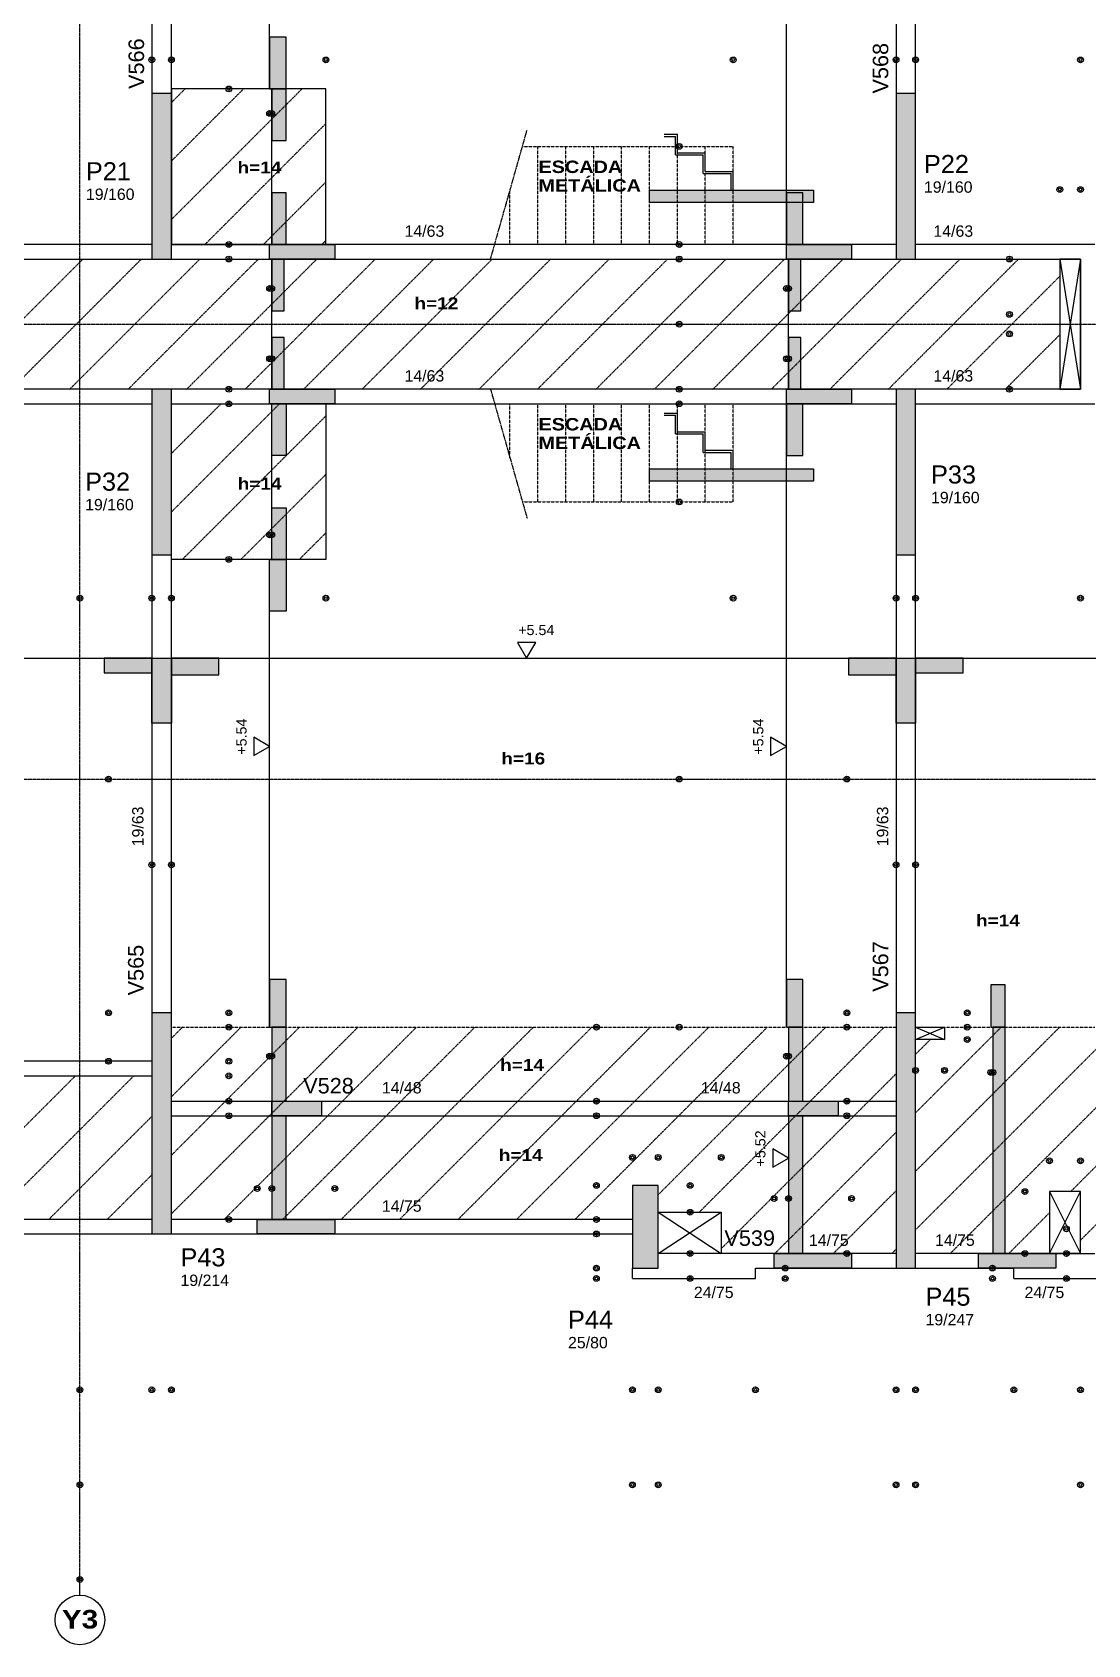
# Model space of a CAD drawing. Extents: x -15895 to 12929, y -2522 to 15173.
# Drawn here: x -11863 to -10842, y 12216 to 13776 of the extents above; entities that cross this region are included whole.
import ezdxf

# ---------------------------------------------------------------- set-up
doc = ezdxf.new("R2010")
doc.units = 0
for name, pattern in [('ESTILO_TQS_0001', [1, 0.7, -0.3]), ('ESTILO_TQS_0002', [0.4, 0.1, -0.3]), ('ESTILO_TQS_0006', [0.3, 0.2, -0.1]), ('ESTILO_TQS_0007', [2.1, 1.5, -0.2, 0.2, -0.2])]:
    doc.linetypes.add(name, pattern=pattern)
for name, color, linetype in [('MTH-224', 4, 'Continuous'), ('MTH-226', 6, 'Continuous'), ('MTH-230', 1, 'Continuous'), ('MTH-DIM-PILAR', 3, 'Continuous'), ('MTH-DIM-VIGA', 3, 'Continuous'), ('MTH-EIXO-214', 4, 'Continuous'), ('MTH-EIXO-217', 8, 'Continuous'), ('MTH-FACE-VIGA', 7, 'Continuous'), ('MTH-LINHA-SEÇÃO', 16, 'Continuous'), ('MTH-PILAR-SEGUE', 5, 'Continuous'), ('MTH-SIMB_COTA', 3, 'Continuous'), ('MTH-SOMBRA21', 150, 'Continuous'), ('MTH-SOMBRA25', 253, 'Continuous'), ('MTH-TIT1-PILAR', 5, 'Continuous'), ('MTH-TIT1-VIGA', 5, 'Continuous'), ('MTH-TRACEJADO-216', 1, 'Continuous'), ('MTH-TXT', 4, 'Continuous'), ('MTH-TXT-NEGRITO', 5, 'Continuous'), ('MTH-VIGA-INVERTIDA', 7, 'ESTILO_TQS_0002')]:
    doc.layers.add(name, color=color, linetype=linetype)
doc.styles.add('TQS_ARIAL', font='arial.ttf')
doc.styles.add('TQS_ARIAL_BLACK', font='ariblk.ttf')

msp = doc.modelspace()

# ---------------------------------------------------------------- linework, layer by layer
at = {"layer": 'MTH-224', "linetype": 'Continuous'}
for points in [[(-11393.37, 13185.87), (-11384.54, 13170.57), (-11375.71, 13185.87), (-11393.37, 13185.87)], [(-11648.43, 13076.49), (-11633.13, 13085.32), (-11648.43, 13094.15), (-11648.43, 13076.49)], [(-11148.46, 13076.49), (-11133.16, 13085.32), (-11148.46, 13094.15), (-11148.46, 13076.49)], [(-11146.46, 12678.18), (-11131.16, 12687.02), (-11146.46, 12695.85), (-11146.46, 12678.18)]]:
    msp.add_lwpolyline(points, dxfattribs=at)
at = {"layer": 'MTH-226', "linetype": 'Continuous'}
for p, q in [((-11251.49, 13677.33), (-11238.66, 13677.33)), ((-11251.49, 13675.33), (-11240.66, 13675.33)), ((-11240.66, 13657.33), (-11240.66, 13675.33)), ((-11238.66, 13659.33), (-11238.66, 13677.33)), ((-11240.66, 13657.33), (-11213.66, 13657.33)), ((-11238.66, 13659.33), (-11211.66, 13659.33)), ((-11213.66, 13639.33), (-11213.66, 13657.33)), ((-11211.66, 13641.33), (-11211.66, 13659.33)), ((-11213.66, 13639.33), (-11186.66, 13639.33)), ((-11211.66, 13641.33), (-11184.66, 13641.33)), ((-11186.66, 13623.33), (-11186.66, 13639.33)), ((-11184.66, 13623.33), (-11184.66, 13641.33)), ((-11251.49, 13407.64), (-11238.66, 13407.64)), ((-11251.49, 13405.64), (-11240.66, 13405.64)), ((-11240.66, 13387.64), (-11240.66, 13405.64)), ((-11238.66, 13389.64), (-11238.66, 13407.64)), ((-11240.66, 13387.64), (-11213.66, 13387.64)), ((-11238.66, 13389.64), (-11211.66, 13389.64)), ((-11213.66, 13369.64), (-11213.66, 13387.64)), ((-11211.66, 13371.64), (-11211.66, 13389.64)), ((-11213.66, 13369.64), (-11186.66, 13369.64)), ((-11211.66, 13371.64), (-11184.66, 13371.64)), ((-11186.66, 13353.64), (-11186.66, 13369.64)), ((-11184.66, 13353.64), (-11184.66, 13371.64))]:
    msp.add_line(p, q, dxfattribs=at)
at = {"layer": 'MTH-230', "linetype": 'Continuous'}
for p, q in [((-10848.66, 13556.66), (-10868.66, 13430.66)), ((-10868.66, 13556.66), (-10848.66, 13430.66)), ((-11008.16, 12801.66), (-10980.16, 12813.66)), ((-11008.16, 12813.66), (-10980.16, 12801.66)), ((-10878.66, 12654.66), (-10848.66, 12594.66)), ((-10878.66, 12594.66), (-10848.66, 12654.66)), ((-11257.16, 12594.66), (-11196.16, 12634.66)), ((-11257.16, 12634.66), (-11196.16, 12594.66))]:
    msp.add_line(p, q, dxfattribs=at)
msp.add_circle((-11816.66, 12240.34), 24, dxfattribs=at)
at = {"layer": 'MTH-EIXO-214', "linetype": 'ESTILO_TQS_0007'}
for p, q in [((-11816.66, 12264.34), (-11816.66, 14881.16)), ((-15560.66, 13493.66), (-9790.66, 13493.66)), ((-15560.66, 13053.66), (-9790.66, 13053.66))]:
    msp.add_line(p, q, dxfattribs=at)
at = {"layer": 'MTH-EIXO-217', "linetype": 'ESTILO_TQS_0007'}
for p, q in [((-11419.43, 13556.66), (-11383.94, 13681.88)), ((-11419.43, 13430.66), (-11383.94, 13305.44))]:
    msp.add_line(p, q, dxfattribs=at)
at = {"layer": 'MTH-FACE-VIGA', "linetype": 'Continuous'}
for p, q in [((-11747.16, 14159.66), (-11747.16, 13716.66)), ((-11728.16, 13716.66), (-11728.16, 14159.66)), ((-11027.16, 14159.66), (-11027.16, 13716.66)), ((-11008.16, 13716.66), (-11008.16, 14159.66)), ((-11747.16, 13570.66), (-12197.16, 13570.66)), ((-11027.16, 13570.66), (-11728.16, 13570.66)), ((-10848.66, 13570.66), (-11008.16, 13570.66)), ((-10834.66, 13570.66), (-10848.66, 13570.66)), ((-12197.16, 13556.66), (-11747.16, 13556.66)), ((-11728.16, 13556.66), (-11027.16, 13556.66)), ((-11008.16, 13556.66), (-10848.66, 13556.66)), ((-10848.66, 13556.66), (-10848.66, 13503.16)), ((-10848.66, 13503.16), (-10848.66, 13484.16)), ((-10848.66, 13484.16), (-10848.66, 13430.66)), ((-11747.16, 13430.66), (-12036.16, 13430.66)), ((-11027.16, 13430.66), (-11728.16, 13430.66)), ((-10848.66, 13430.66), (-11008.16, 13430.66)), ((-12036.16, 13416.66), (-11747.16, 13416.66)), ((-11728.16, 13416.66), (-11027.16, 13416.66)), ((-11008.16, 13416.66), (-10848.66, 13416.66)), ((-10848.66, 13416.66), (-10834.66, 13416.66)), ((-11747.16, 13270.66), (-11747.16, 12827.66)), ((-11728.16, 12827.66), (-11728.16, 13270.66)), ((-11027.16, 13270.66), (-11027.16, 12827.66)), ((-11008.16, 12827.66), (-11008.16, 13270.66)), ((-11747.16, 12780.66), (-12197.16, 12780.66)), ((-12197.16, 12766.66), (-11747.16, 12766.66)), ((-11728.16, 12742.06), (-11027.16, 12742.06)), ((-11728.16, 12728.06), (-11027.16, 12728.06)), ((-11747.16, 12627.66), (-12197.16, 12627.66)), ((-11282.16, 12627.66), (-11728.16, 12627.66)), ((-12197.16, 12613.66), (-11747.16, 12613.66)), ((-11728.16, 12613.66), (-11282.16, 12613.66)), ((-11027.16, 12594.66), (-11257.16, 12594.66)), ((-10848.66, 12594.66), (-11008.16, 12594.66)), ((-10848.66, 12594.66), (-10834.66, 12594.66)), ((-11282.16, 12570.66), (-11282.16, 12580.66)), ((-11163.16, 12580.66), (-11027.16, 12580.66)), ((-11163.16, 12570.66), (-11163.16, 12580.66)), ((-11008.16, 12580.66), (-10913.16, 12580.66)), ((-10913.16, 12570.66), (-10913.16, 12580.66)), ((-11282.16, 12570.66), (-11163.16, 12570.66)), ((-10913.16, 12570.66), (-10793.66, 12570.66))]:
    msp.add_line(p, q, dxfattribs=at)
for points in [[(-10848.66, 13556.66), (-10868.66, 13556.66), (-10868.66, 13430.66), (-10848.66, 13430.66), (-10848.66, 13556.66)], [(-11008.16, 12813.66), (-10980.16, 12813.66), (-10980.16, 12801.66), (-11008.16, 12801.66), (-11008.16, 12813.66)], [(-10878.66, 12594.66), (-10848.66, 12594.66), (-10848.66, 12654.66), (-10878.66, 12654.66), (-10878.66, 12594.66)], [(-11257.16, 12634.66), (-11196.16, 12634.66), (-11196.16, 12594.66), (-11257.16, 12594.66), (-11257.16, 12634.66)]]:
    msp.add_lwpolyline(points, dxfattribs=at)
at = {"layer": 'MTH-LINHA-SEÇÃO', "linetype": 'Continuous'}
for p, q in [((-11633.13, 13721.16), (-11633.13, 14173.66)), ((-11133.16, 13556.66), (-11133.16, 14173.66)), ((-11633.13, 13721.16), (-11631.13, 13721.16)), ((-11631.13, 13570.66), (-11631.13, 13721.16)), ((-11631.13, 13430.66), (-11631.13, 13556.66)), ((-11131.16, 13430.66), (-11131.16, 13556.66)), ((-11133.16, 12813.66), (-11133.16, 13430.66)), ((-11631.13, 13266.16), (-11631.13, 13416.66)), ((-11631.13, 13266.16), (-11633.13, 13266.16)), ((-11633.13, 12813.66), (-11633.13, 13266.16)), ((-12666.16, 13170.57), (-9994.16, 13170.57)), ((-11631.13, 12813.66), (-11631.13, 12627.66))]:
    msp.add_line(p, q, dxfattribs=at)
for points in [[(-11633.13, 13771.16), (-11633.13, 13721.16), (-11617.13, 13721.16), (-11617.13, 13771.16), (-11633.13, 13771.16)], [(-11631.13, 13721.16), (-11631.13, 13671.16), (-11617.13, 13671.16), (-11617.13, 13721.16), (-11631.13, 13721.16)], [(-11631.13, 13620.66), (-11631.13, 13570.66), (-11617.13, 13570.66), (-11617.13, 13620.66), (-11631.13, 13620.66)], [(-11265.66, 13623.33), (-11107.06, 13623.33), (-11107.06, 13611.33), (-11265.66, 13611.33), (-11265.66, 13623.33)], [(-11133.16, 13620.66), (-11133.16, 13570.66), (-11117.16, 13570.66), (-11117.16, 13620.66), (-11133.16, 13620.66)], [(-11570.13, 13556.66), (-11633.13, 13556.66), (-11633.13, 13570.66), (-11570.13, 13570.66), (-11570.13, 13556.66)], [(-11070.16, 13556.66), (-11133.16, 13556.66), (-11133.16, 13570.66), (-11070.16, 13570.66), (-11070.16, 13556.66)], [(-11631.13, 13556.66), (-11631.13, 13506.66), (-11619.13, 13506.66), (-11619.13, 13556.66), (-11631.13, 13556.66)], [(-11131.16, 13556.66), (-11131.16, 13506.66), (-11119.16, 13506.66), (-11119.16, 13556.66), (-11131.16, 13556.66)], [(-11631.13, 13480.66), (-11631.13, 13430.66), (-11619.13, 13430.66), (-11619.13, 13480.66), (-11631.13, 13480.66)], [(-11131.16, 13480.66), (-11131.16, 13430.66), (-11119.16, 13430.66), (-11119.16, 13480.66), (-11131.16, 13480.66)], [(-11570.13, 13416.66), (-11633.13, 13416.66), (-11633.13, 13430.66), (-11570.13, 13430.66), (-11570.13, 13416.66)], [(-11070.16, 13416.66), (-11133.16, 13416.66), (-11133.16, 13430.66), (-11070.16, 13430.66), (-11070.16, 13416.66)], [(-11631.13, 13366.66), (-11631.13, 13416.66), (-11617.13, 13416.66), (-11617.13, 13366.66), (-11631.13, 13366.66)], [(-11133.16, 13416.66), (-11133.16, 13366.66), (-11117.16, 13366.66), (-11117.16, 13416.66), (-11133.16, 13416.66)], [(-11265.66, 13353.64), (-11107.06, 13353.64), (-11107.06, 13341.64), (-11265.66, 13341.64), (-11265.66, 13353.64)], [(-11631.13, 13266.16), (-11631.13, 13316.16), (-11617.13, 13316.16), (-11617.13, 13266.16), (-11631.13, 13266.16)], [(-11633.13, 13216.16), (-11633.13, 13266.16), (-11617.13, 13266.16), (-11617.13, 13216.16), (-11633.13, 13216.16)], [(-11747.16, 13170.57), (-11793.16, 13170.57), (-11793.16, 13156.57), (-11747.16, 13156.57), (-11747.16, 13170.57)], [(-11747.16, 13107.57), (-11747.16, 13170.57), (-11728.16, 13170.57), (-11728.16, 13107.57), (-11747.16, 13107.57)], [(-11682.16, 13170.57), (-11728.16, 13170.57), (-11728.16, 13154.57), (-11682.16, 13154.57), (-11682.16, 13170.57)], [(-11027.16, 13170.57), (-11073.16, 13170.57), (-11073.16, 13154.57), (-11027.16, 13154.57), (-11027.16, 13170.57)], [(-11027.16, 13107.57), (-11027.16, 13170.57), (-11008.16, 13170.57), (-11008.16, 13107.57), (-11027.16, 13107.57)], [(-10962.16, 13170.57), (-11008.16, 13170.57), (-11008.16, 13156.57), (-10962.16, 13156.57), (-10962.16, 13170.57)], [(-11633.13, 12859.66), (-11633.13, 12813.66), (-11617.13, 12813.66), (-11617.13, 12859.66), (-11633.13, 12859.66)], [(-11133.16, 12859.66), (-11133.16, 12813.66), (-11117.16, 12813.66), (-11117.16, 12859.66), (-11133.16, 12859.66)], [(-10935.46, 12854.66), (-10935.46, 12813.66), (-10921.46, 12813.66), (-10921.46, 12854.66), (-10935.46, 12854.66)], [(-11631.13, 12813.66), (-11631.13, 12742.06), (-11617.13, 12742.06), (-11617.13, 12813.66), (-11631.13, 12813.66)], [(-11131.16, 12813.66), (-11131.16, 12742.06), (-11117.16, 12742.06), (-11117.16, 12813.66), (-11131.16, 12813.66)], [(-10933.46, 12813.66), (-10933.46, 12594.66), (-10921.46, 12594.66), (-10921.46, 12813.66), (-10933.46, 12813.66)], [(-11583.13, 12728.06), (-11631.13, 12728.06), (-11631.13, 12742.06), (-11583.13, 12742.06), (-11583.13, 12728.06)], [(-11631.13, 12728.06), (-11631.13, 12627.66), (-11617.13, 12627.66), (-11617.13, 12728.06), (-11631.13, 12728.06)], [(-11083.16, 12728.06), (-11131.16, 12728.06), (-11131.16, 12742.06), (-11083.16, 12742.06), (-11083.16, 12728.06)], [(-11131.16, 12728.06), (-11131.16, 12594.66), (-11117.16, 12594.66), (-11117.16, 12728.06), (-11131.16, 12728.06)], [(-11570.13, 12613.66), (-11645.13, 12613.66), (-11645.13, 12627.66), (-11570.13, 12627.66), (-11570.13, 12613.66)], [(-11070.16, 12580.66), (-11145.16, 12580.66), (-11145.16, 12594.66), (-11070.16, 12594.66), (-11070.16, 12580.66)], [(-10872.46, 12580.66), (-10947.46, 12580.66), (-10947.46, 12594.66), (-10872.46, 12594.66), (-10872.46, 12580.66)]]:
    msp.add_lwpolyline(points, dxfattribs=at)
at = {"layer": 'MTH-PILAR-SEGUE', "linetype": 'Continuous'}
for points in [[(-11747.16, 13556.66), (-11728.16, 13556.66), (-11728.16, 13716.66), (-11747.16, 13716.66), (-11747.16, 13556.66)], [(-11027.16, 13556.66), (-11008.16, 13556.66), (-11008.16, 13716.66), (-11027.16, 13716.66), (-11027.16, 13556.66)], [(-11747.16, 13270.66), (-11728.16, 13270.66), (-11728.16, 13430.66), (-11747.16, 13430.66), (-11747.16, 13270.66)], [(-11027.16, 13270.66), (-11008.16, 13270.66), (-11008.16, 13430.66), (-11027.16, 13430.66), (-11027.16, 13270.66)], [(-11747.16, 12613.66), (-11728.16, 12613.66), (-11728.16, 12827.66), (-11747.16, 12827.66), (-11747.16, 12613.66)], [(-11027.16, 12580.66), (-11008.16, 12580.66), (-11008.16, 12827.66), (-11027.16, 12827.66), (-11027.16, 12580.66)], [(-11282.16, 12580.66), (-11257.16, 12580.66), (-11257.16, 12660.66), (-11282.16, 12660.66), (-11282.16, 12580.66)]]:
    msp.add_lwpolyline(points, dxfattribs=at)
at = {"layer": 'MTH-SIMB_COTA', "linetype": 'Continuous'}
for centre, radius in [((-11747.16, 13749.26), 2.8), ((-11747.16, 13749.26), 1.4), ((-11728.16, 13749.26), 2.8), ((-11728.16, 13749.26), 1.4), ((-11578.66, 13749.26), 2.8), ((-11578.66, 13749.26), 2.8), ((-11578.66, 13749.26), 1.4), ((-11578.66, 13749.26), 1.4), ((-11184.66, 13749.26), 2.8), ((-11184.66, 13749.26), 2.8), ((-11184.66, 13749.26), 1.4), ((-11184.66, 13749.26), 1.4), ((-11027.16, 13749.26), 2.8), ((-11027.16, 13749.26), 1.4), ((-11008.16, 13749.26), 2.8), ((-11008.16, 13749.26), 1.4), ((-10848.66, 13749.26), 2.8), ((-10848.66, 13749.26), 2.8), ((-10848.66, 13749.26), 1.4), ((-10848.66, 13749.26), 1.4), ((-11672.66, 13721.16), 2.8), ((-11672.66, 13721.16), 2.8), ((-11672.66, 13721.16), 1.4), ((-11672.66, 13721.16), 1.4), ((-11633.13, 13697.5), 2.8), ((-11633.13, 13697.5), 2.8), ((-11633.13, 13697.5), 2.8), ((-11633.13, 13697.5), 1.4), ((-11633.13, 13697.5), 1.4), ((-11633.13, 13697.5), 1.4), ((-11631.13, 13697.5), 2.8), ((-11631.13, 13697.5), 2.8), ((-11631.13, 13697.5), 2.8), ((-11631.13, 13697.5), 1.4), ((-11631.13, 13697.5), 1.4), ((-11631.13, 13697.5), 1.4), ((-11236.8, 13665.66), 2.8), ((-11236.8, 13665.66), 2.8), ((-11236.8, 13665.66), 1.4), ((-11236.8, 13665.66), 1.4), ((-10868.66, 13623.81), 2.8), ((-10868.66, 13623.81), 1.4), ((-10848.66, 13623.81), 2.8), ((-10848.66, 13623.81), 1.4), ((-11672.66, 13570.66), 2.8), ((-11672.66, 13570.66), 1.4), ((-11236.8, 13570.66), 2.8), ((-11236.8, 13570.66), 1.4), ((-11672.66, 13556.66), 2.8), ((-11672.66, 13556.66), 1.4), ((-11236.8, 13556.66), 2.8), ((-11236.8, 13556.66), 1.4), ((-10917.42, 13556.66), 2.8), ((-10917.42, 13556.66), 1.4), ((-11633.13, 13528.23), 2.8), ((-11633.13, 13528.23), 2.8), ((-11633.13, 13528.23), 2.8), ((-11633.13, 13528.23), 1.4), ((-11633.13, 13528.23), 1.4), ((-11633.13, 13528.23), 1.4), ((-11631.13, 13528.23), 2.8), ((-11631.13, 13528.23), 2.8), ((-11631.13, 13528.23), 2.8), ((-11631.13, 13528.23), 1.4), ((-11631.13, 13528.23), 1.4), ((-11631.13, 13528.23), 1.4), ((-11133.16, 13528.23), 2.8), ((-11133.16, 13528.23), 2.8), ((-11133.16, 13528.23), 2.8), ((-11133.16, 13528.23), 1.4), ((-11133.16, 13528.23), 1.4), ((-11133.16, 13528.23), 1.4), ((-11131.16, 13528.23), 2.8), ((-11131.16, 13528.23), 2.8), ((-11131.16, 13528.23), 2.8), ((-11131.16, 13528.23), 1.4), ((-11131.16, 13528.23), 1.4), ((-11131.16, 13528.23), 1.4), ((-11236.8, 13493.66), 2.8), ((-11236.8, 13493.66), 2.8), ((-11236.8, 13493.66), 1.4), ((-11236.8, 13493.66), 1.4), ((-10917.42, 13503.16), 2.8), ((-10917.42, 13503.16), 2.8), ((-10917.42, 13503.16), 1.4), ((-10917.42, 13503.16), 1.4), ((-10917.42, 13484.16), 2.8), ((-10917.42, 13484.16), 2.8), ((-10917.42, 13484.16), 1.4), ((-10917.42, 13484.16), 1.4), ((-11633.13, 13460.28), 2.8), ((-11633.13, 13460.28), 2.8), ((-11633.13, 13460.28), 2.8), ((-11633.13, 13460.28), 1.4), ((-11633.13, 13460.28), 1.4), ((-11633.13, 13460.28), 1.4), ((-11631.13, 13460.28), 2.8), ((-11631.13, 13460.28), 2.8), ((-11631.13, 13460.28), 2.8), ((-11631.13, 13460.28), 1.4), ((-11631.13, 13460.28), 1.4), ((-11631.13, 13460.28), 1.4), ((-11133.16, 13460.28), 2.8), ((-11133.16, 13460.28), 2.8), ((-11133.16, 13460.28), 2.8), ((-11133.16, 13460.28), 1.4), ((-11133.16, 13460.28), 1.4), ((-11133.16, 13460.28), 1.4), ((-11131.16, 13460.28), 2.8), ((-11131.16, 13460.28), 2.8), ((-11131.16, 13460.28), 2.8), ((-11131.16, 13460.28), 1.4), ((-11131.16, 13460.28), 1.4), ((-11131.16, 13460.28), 1.4), ((-11672.66, 13430.66), 2.8), ((-11672.66, 13430.66), 1.4), ((-11236.8, 13430.66), 2.8), ((-11236.8, 13430.66), 1.4), ((-10917.42, 13430.66), 2.8), ((-10917.42, 13430.66), 1.4), ((-11672.66, 13416.66), 2.8), ((-11672.66, 13416.66), 1.4), ((-11236.8, 13416.66), 2.8), ((-11236.8, 13416.66), 1.4), ((-11236.8, 13321.66), 2.8), ((-11236.8, 13321.66), 2.8), ((-11236.8, 13321.66), 1.4), ((-11236.8, 13321.66), 1.4), ((-11633.13, 13289.82), 2.8), ((-11633.13, 13289.82), 2.8), ((-11633.13, 13289.82), 2.8), ((-11633.13, 13289.82), 1.4), ((-11633.13, 13289.82), 1.4), ((-11633.13, 13289.82), 1.4), ((-11631.13, 13289.82), 2.8), ((-11631.13, 13289.82), 2.8), ((-11631.13, 13289.82), 2.8), ((-11631.13, 13289.82), 1.4), ((-11631.13, 13289.82), 1.4), ((-11631.13, 13289.82), 1.4), ((-11672.66, 13266.16), 2.8), ((-11672.66, 13266.16), 2.8), ((-11672.66, 13266.16), 1.4), ((-11672.66, 13266.16), 1.4), ((-11816.66, 13228.64), 2.8), ((-11816.66, 13228.64), 2.8), ((-11816.66, 13228.64), 1.4), ((-11816.66, 13228.64), 1.4), ((-11747.16, 13228.64), 2.8), ((-11747.16, 13228.64), 1.4), ((-11728.16, 13228.64), 2.8), ((-11728.16, 13228.64), 1.4), ((-11578.66, 13228.64), 2.8), ((-11578.66, 13228.64), 2.8), ((-11578.66, 13228.64), 1.4), ((-11578.66, 13228.64), 1.4), ((-11184.66, 13228.64), 2.8), ((-11184.66, 13228.64), 2.8), ((-11184.66, 13228.64), 1.4), ((-11184.66, 13228.64), 1.4), ((-11027.16, 13228.64), 2.8), ((-11027.16, 13228.64), 1.4), ((-11008.16, 13228.64), 2.8), ((-11008.16, 13228.64), 1.4), ((-10848.66, 13228.64), 2.8), ((-10848.66, 13228.64), 2.8), ((-10848.66, 13228.64), 1.4), ((-10848.66, 13228.64), 1.4), ((-11788.97, 13053.66), 2.8), ((-11788.97, 13053.66), 1.4), ((-11236.8, 13053.66), 2.8), ((-11236.8, 13053.66), 2.8), ((-11236.8, 13053.66), 1.4), ((-11236.8, 13053.66), 1.4), ((-11074.62, 13053.66), 2.8), ((-11074.62, 13053.66), 1.4), ((-11747.16, 12970.66), 2.8), ((-11747.16, 12970.66), 1.4), ((-11728.16, 12970.66), 2.8), ((-11728.16, 12970.66), 1.4), ((-11027.16, 12970.66), 2.8), ((-11027.16, 12970.66), 1.4), ((-11008.16, 12970.66), 2.8), ((-11008.16, 12970.66), 1.4), ((-11788.97, 12827.66), 2.8), ((-11788.97, 12827.66), 2.8), ((-11788.97, 12827.66), 1.4), ((-11788.97, 12827.66), 1.4), ((-11672.66, 12827.66), 2.8), ((-11672.66, 12827.66), 2.8), ((-11672.66, 12827.66), 1.4), ((-11672.66, 12827.66), 1.4), ((-11074.62, 12827.66), 2.8), ((-11074.62, 12827.66), 2.8), ((-11074.62, 12827.66), 1.4), ((-11074.62, 12827.66), 1.4), ((-10958.19, 12827.66), 2.8), ((-10958.19, 12827.66), 1.4), ((-11672.66, 12813.66), 2.8), ((-11672.66, 12813.66), 2.8), ((-11672.66, 12813.66), 1.4), ((-11672.66, 12813.66), 1.4), ((-11317.06, 12813.66), 2.8), ((-11317.06, 12813.66), 1.4), ((-11236.8, 12813.66), 2.8), ((-11236.8, 12813.66), 1.4), ((-11074.62, 12813.66), 2.8), ((-11074.62, 12813.66), 2.8), ((-11074.62, 12813.66), 1.4), ((-11074.62, 12813.66), 1.4), ((-10958.19, 12813.66), 2.8), ((-10958.19, 12813.66), 2.8), ((-10958.19, 12813.66), 1.4), ((-10958.19, 12813.66), 1.4), ((-10958.19, 12801.66), 2.8), ((-10958.19, 12801.66), 1.4), ((-11788.97, 12780.66), 2.8), ((-11788.97, 12780.66), 1.4), ((-11672.66, 12780.66), 2.8), ((-11672.66, 12780.66), 2.8), ((-11672.66, 12780.66), 1.4), ((-11672.66, 12780.66), 1.4), ((-11633.13, 12785.56), 2.8), ((-11633.13, 12785.56), 2.8), ((-11633.13, 12785.56), 2.8), ((-11633.13, 12785.56), 1.4), ((-11633.13, 12785.56), 1.4), ((-11633.13, 12785.56), 1.4), ((-11631.13, 12785.56), 2.8), ((-11631.13, 12785.56), 2.8), ((-11631.13, 12785.56), 2.8), ((-11631.13, 12785.56), 1.4), ((-11631.13, 12785.56), 1.4), ((-11631.13, 12785.56), 1.4), ((-11133.16, 12785.56), 2.8), ((-11133.16, 12785.56), 2.8), ((-11133.16, 12785.56), 2.8), ((-11133.16, 12785.56), 1.4), ((-11133.16, 12785.56), 1.4), ((-11133.16, 12785.56), 1.4), ((-11131.16, 12785.56), 2.8), ((-11131.16, 12785.56), 2.8), ((-11131.16, 12785.56), 2.8), ((-11131.16, 12785.56), 1.4), ((-11131.16, 12785.56), 1.4), ((-11131.16, 12785.56), 1.4), ((-11008.16, 12771.92), 2.8), ((-10980.16, 12771.92), 2.8), ((-11672.66, 12766.66), 2.8), ((-11672.66, 12766.66), 2.8), ((-11672.66, 12766.66), 1.4), ((-11672.66, 12766.66), 1.4), ((-11008.16, 12771.92), 1.4), ((-10980.16, 12771.92), 1.4), ((-10935.46, 12769.96), 2.8), ((-10935.46, 12769.96), 1.4), ((-10933.46, 12769.96), 2.8), ((-10933.46, 12769.96), 1.4), ((-11672.66, 12742.06), 2.8), ((-11672.66, 12742.06), 1.4), ((-11317.06, 12742.06), 2.8), ((-11317.06, 12742.06), 1.4), ((-11074.62, 12742.06), 2.8), ((-11074.62, 12742.06), 1.4), ((-11672.66, 12728.06), 2.8), ((-11672.66, 12728.06), 1.4), ((-11317.06, 12728.06), 2.8), ((-11317.06, 12728.06), 1.4), ((-11074.62, 12728.06), 2.8), ((-11074.62, 12728.06), 1.4), ((-11282.16, 12687.75), 2.8), ((-11282.16, 12687.75), 1.4), ((-11257.16, 12687.75), 2.8), ((-11257.16, 12687.75), 2.8), ((-11257.16, 12687.75), 1.4), ((-11257.16, 12687.75), 1.4), ((-11196.16, 12687.75), 2.8), ((-11196.16, 12687.75), 1.4), ((-10878.66, 12684.35), 2.8), ((-10878.66, 12684.35), 1.4), ((-10848.66, 12684.35), 2.8), ((-10848.66, 12684.35), 1.4), ((-11645.13, 12657.61), 2.8), ((-11645.13, 12657.61), 1.4), ((-11631.13, 12657.61), 2.8), ((-11631.13, 12657.61), 2.8), ((-11631.13, 12657.61), 1.4), ((-11631.13, 12657.61), 1.4), ((-11570.13, 12657.61), 2.8), ((-11570.13, 12657.61), 1.4), ((-11317.06, 12660.66), 2.8), ((-11317.06, 12660.66), 2.8), ((-11317.06, 12660.66), 1.4), ((-11317.06, 12660.66), 1.4), ((-11226.29, 12660.66), 2.8), ((-11226.29, 12660.66), 1.4), ((-11145.16, 12647.95), 2.8), ((-11145.16, 12647.95), 1.4), ((-11131.16, 12647.95), 2.8), ((-11131.16, 12647.95), 2.8), ((-11131.16, 12647.95), 1.4), ((-11131.16, 12647.95), 1.4), ((-11070.16, 12647.95), 2.8), ((-11070.16, 12647.95), 1.4), ((-10902.44, 12654.66), 2.8), ((-10902.44, 12654.66), 1.4), ((-11226.29, 12634.66), 2.8), ((-11226.29, 12634.66), 2.8), ((-11226.29, 12634.66), 1.4), ((-11226.29, 12634.66), 1.4), ((-11672.66, 12627.66), 2.8), ((-11672.66, 12627.66), 1.4), ((-11317.06, 12627.66), 2.8), ((-11317.06, 12627.66), 1.4), ((-10862.34, 12618.66), 2.8), ((-10862.34, 12618.66), 1.4), ((-11317.06, 12613.66), 2.8), ((-11317.06, 12613.66), 1.4), ((-11226.29, 12594.66), 2.8), ((-11226.29, 12594.66), 2.8), ((-11226.29, 12594.66), 1.4), ((-11226.29, 12594.66), 1.4), ((-11074.62, 12594.66), 2.8), ((-11074.62, 12594.66), 1.4), ((-10902.44, 12594.66), 2.8), ((-10902.44, 12594.66), 1.4), ((-10862.34, 12594.66), 2.8), ((-10862.34, 12594.66), 2.8), ((-10862.34, 12594.66), 1.4), ((-10862.34, 12594.66), 1.4), ((-11317.06, 12580.66), 2.8), ((-11317.06, 12580.66), 2.8), ((-11317.06, 12570.66), 2.8), ((-11317.06, 12580.66), 1.4), ((-11317.06, 12580.66), 1.4), ((-11317.06, 12570.66), 1.4), ((-11226.29, 12570.66), 2.8), ((-11226.29, 12570.66), 1.4), ((-11134.33, 12580.66), 2.8), ((-11134.33, 12570.66), 2.8), ((-11134.33, 12580.66), 1.4), ((-11134.33, 12570.66), 1.4), ((-10933.86, 12580.66), 2.8), ((-10933.86, 12570.66), 2.8), ((-10933.86, 12580.66), 1.4), ((-10933.86, 12570.66), 1.4), ((-10862.34, 12570.66), 2.8), ((-10862.34, 12570.66), 1.4), ((-11816.66, 12462.97), 2.8), ((-11816.66, 12462.97), 2.8), ((-11816.66, 12462.97), 1.4), ((-11816.66, 12462.97), 1.4), ((-11747.16, 12462.97), 2.8), ((-11747.16, 12462.97), 2.8), ((-11747.16, 12462.97), 1.4), ((-11747.16, 12462.97), 1.4), ((-11728.16, 12462.97), 2.8), ((-11728.16, 12462.97), 2.8), ((-11728.16, 12462.97), 1.4), ((-11728.16, 12462.97), 1.4), ((-11282.16, 12462.97), 2.8), ((-11282.16, 12462.97), 1.4), ((-11257.16, 12462.97), 2.8), ((-11257.16, 12462.97), 1.4), ((-11163.16, 12462.97), 2.8), ((-11163.16, 12462.97), 2.8), ((-11163.16, 12462.97), 1.4), ((-11163.16, 12462.97), 1.4), ((-11027.16, 12462.97), 2.8), ((-11027.16, 12462.97), 1.4), ((-11008.16, 12462.97), 2.8), ((-11008.16, 12462.97), 1.4), ((-10913.16, 12462.97), 2.8), ((-10913.16, 12462.97), 2.8), ((-10913.16, 12462.97), 1.4), ((-10913.16, 12462.97), 1.4), ((-10848.66, 12462.97), 2.8), ((-10848.66, 12462.97), 1.4), ((-11816.66, 12370.91), 2.8), ((-11816.66, 12370.91), 1.4), ((-11282.16, 12370.91), 2.8), ((-11282.16, 12370.91), 2.8), ((-11282.16, 12370.91), 1.4), ((-11282.16, 12370.91), 1.4), ((-11257.16, 12370.91), 2.8), ((-11257.16, 12370.91), 2.8), ((-11257.16, 12370.91), 1.4), ((-11257.16, 12370.91), 1.4), ((-11027.16, 12370.91), 2.8), ((-11027.16, 12370.91), 2.8), ((-11027.16, 12370.91), 1.4), ((-11027.16, 12370.91), 1.4), ((-11008.16, 12370.91), 2.8), ((-11008.16, 12370.91), 2.8), ((-11008.16, 12370.91), 1.4), ((-11008.16, 12370.91), 1.4), ((-10848.66, 12370.91), 2.8), ((-10848.66, 12370.91), 2.8), ((-10848.66, 12370.91), 1.4), ((-10848.66, 12370.91), 1.4), ((-11816.66, 12279.34), 2.8), ((-11816.66, 12279.34), 2.8), ((-11816.66, 12279.34), 1.4), ((-11816.66, 12279.34), 1.4)]:
    msp.add_circle(centre, radius, dxfattribs=at)
at = {"layer": 'MTH-SOMBRA21', "linetype": 'Continuous'}
for points in [[(-11633.13, 13771.16), (-11633.13, 13721.16), (-11617.13, 13721.16)], [(-11633.13, 13771.16), (-11617.13, 13721.16), (-11617.13, 13771.16)], [(-11633.13, 13771.16), (-11617.13, 13771.16), (-11633.13, 13771.16)], [(-11631.13, 13721.16), (-11631.13, 13671.16), (-11617.13, 13671.16)], [(-11631.13, 13721.16), (-11617.13, 13671.16), (-11617.13, 13721.16)], [(-11631.13, 13721.16), (-11617.13, 13721.16), (-11631.13, 13721.16)], [(-11631.13, 13620.66), (-11631.13, 13570.66), (-11617.13, 13570.66)], [(-11631.13, 13620.66), (-11617.13, 13570.66), (-11617.13, 13620.66)], [(-11631.13, 13620.66), (-11617.13, 13620.66), (-11631.13, 13620.66)], [(-11265.66, 13623.33), (-11107.06, 13623.33), (-11107.06, 13611.33)], [(-11265.66, 13623.33), (-11107.06, 13611.33), (-11265.66, 13611.33)], [(-11265.66, 13623.33), (-11265.66, 13611.33), (-11265.66, 13623.33)], [(-11133.16, 13620.66), (-11133.16, 13570.66), (-11117.16, 13570.66)], [(-11133.16, 13620.66), (-11117.16, 13570.66), (-11117.16, 13620.66)], [(-11133.16, 13620.66), (-11117.16, 13620.66), (-11133.16, 13620.66)], [(-11570.13, 13556.66), (-11633.13, 13556.66), (-11633.13, 13570.66)], [(-11570.13, 13556.66), (-11633.13, 13570.66), (-11570.13, 13570.66)], [(-11570.13, 13556.66), (-11570.13, 13570.66), (-11570.13, 13556.66)], [(-11070.16, 13556.66), (-11133.16, 13556.66), (-11133.16, 13570.66)], [(-11070.16, 13556.66), (-11133.16, 13570.66), (-11070.16, 13570.66)], [(-11070.16, 13556.66), (-11070.16, 13570.66), (-11070.16, 13556.66)], [(-11631.13, 13556.66), (-11631.13, 13506.66), (-11619.13, 13506.66)], [(-11631.13, 13556.66), (-11619.13, 13506.66), (-11619.13, 13556.66)], [(-11631.13, 13556.66), (-11619.13, 13556.66), (-11631.13, 13556.66)], [(-11131.16, 13556.66), (-11131.16, 13506.66), (-11119.16, 13506.66)], [(-11131.16, 13556.66), (-11119.16, 13506.66), (-11119.16, 13556.66)], [(-11131.16, 13556.66), (-11119.16, 13556.66), (-11131.16, 13556.66)], [(-11631.13, 13480.66), (-11631.13, 13430.66), (-11619.13, 13430.66)], [(-11631.13, 13480.66), (-11619.13, 13430.66), (-11619.13, 13480.66)], [(-11631.13, 13480.66), (-11619.13, 13480.66), (-11631.13, 13480.66)], [(-11131.16, 13480.66), (-11131.16, 13430.66), (-11119.16, 13430.66)], [(-11131.16, 13480.66), (-11119.16, 13430.66), (-11119.16, 13480.66)], [(-11131.16, 13480.66), (-11119.16, 13480.66), (-11131.16, 13480.66)], [(-11570.13, 13416.66), (-11633.13, 13416.66), (-11633.13, 13430.66)], [(-11570.13, 13416.66), (-11633.13, 13430.66), (-11570.13, 13430.66)], [(-11570.13, 13416.66), (-11570.13, 13430.66), (-11570.13, 13416.66)], [(-11070.16, 13416.66), (-11133.16, 13416.66), (-11133.16, 13430.66)], [(-11070.16, 13416.66), (-11133.16, 13430.66), (-11070.16, 13430.66)], [(-11070.16, 13416.66), (-11070.16, 13430.66), (-11070.16, 13416.66)], [(-11631.13, 13366.66), (-11631.13, 13416.66), (-11617.13, 13416.66)], [(-11631.13, 13366.66), (-11617.13, 13416.66), (-11617.13, 13366.66)], [(-11133.16, 13416.66), (-11133.16, 13366.66), (-11117.16, 13366.66)], [(-11133.16, 13416.66), (-11117.16, 13366.66), (-11117.16, 13416.66)], [(-11133.16, 13416.66), (-11117.16, 13416.66), (-11133.16, 13416.66)], [(-11631.13, 13366.66), (-11617.13, 13366.66), (-11631.13, 13366.66)], [(-11265.66, 13353.64), (-11107.06, 13353.64), (-11107.06, 13341.64)], [(-11265.66, 13353.64), (-11107.06, 13341.64), (-11265.66, 13341.64)], [(-11265.66, 13353.64), (-11265.66, 13341.64), (-11265.66, 13353.64)], [(-11631.13, 13266.16), (-11631.13, 13316.16), (-11617.13, 13316.16)], [(-11631.13, 13266.16), (-11617.13, 13316.16), (-11617.13, 13266.16)], [(-11633.13, 13216.16), (-11633.13, 13266.16), (-11617.13, 13266.16)], [(-11633.13, 13216.16), (-11617.13, 13266.16), (-11617.13, 13216.16)], [(-11631.13, 13266.16), (-11617.13, 13266.16), (-11631.13, 13266.16)], [(-11633.13, 13216.16), (-11617.13, 13216.16), (-11633.13, 13216.16)], [(-11747.16, 13170.57), (-11793.16, 13170.57), (-11793.16, 13156.57)], [(-11747.16, 13170.57), (-11793.16, 13156.57), (-11747.16, 13156.57)], [(-11747.16, 13170.57), (-11747.16, 13156.57), (-11747.16, 13170.57)], [(-11747.16, 13107.57), (-11747.16, 13170.57), (-11728.16, 13170.57)], [(-11747.16, 13107.57), (-11728.16, 13170.57), (-11728.16, 13107.57)], [(-11682.16, 13170.57), (-11728.16, 13170.57), (-11728.16, 13154.57)], [(-11682.16, 13170.57), (-11728.16, 13154.57), (-11682.16, 13154.57)], [(-11682.16, 13170.57), (-11682.16, 13154.57), (-11682.16, 13170.57)], [(-11027.16, 13170.57), (-11073.16, 13170.57), (-11073.16, 13154.57)], [(-11027.16, 13170.57), (-11073.16, 13154.57), (-11027.16, 13154.57)], [(-11027.16, 13170.57), (-11027.16, 13154.57), (-11027.16, 13170.57)], [(-11027.16, 13107.57), (-11027.16, 13170.57), (-11008.16, 13170.57)], [(-11027.16, 13107.57), (-11008.16, 13170.57), (-11008.16, 13107.57)], [(-10962.16, 13170.57), (-11008.16, 13170.57), (-11008.16, 13156.57)], [(-10962.16, 13170.57), (-11008.16, 13156.57), (-10962.16, 13156.57)], [(-10962.16, 13170.57), (-10962.16, 13156.57), (-10962.16, 13170.57)], [(-11747.16, 13107.57), (-11728.16, 13107.57), (-11747.16, 13107.57)], [(-11027.16, 13107.57), (-11008.16, 13107.57), (-11027.16, 13107.57)], [(-11633.13, 12859.66), (-11633.13, 12813.66), (-11617.13, 12813.66)], [(-11633.13, 12859.66), (-11617.13, 12813.66), (-11617.13, 12859.66)], [(-11633.13, 12859.66), (-11617.13, 12859.66), (-11633.13, 12859.66)], [(-11133.16, 12859.66), (-11133.16, 12813.66), (-11117.16, 12813.66)], [(-11133.16, 12859.66), (-11117.16, 12813.66), (-11117.16, 12859.66)], [(-11133.16, 12859.66), (-11117.16, 12859.66), (-11133.16, 12859.66)], [(-10935.46, 12854.66), (-10935.46, 12813.66), (-10921.46, 12813.66)], [(-10935.46, 12854.66), (-10921.46, 12813.66), (-10921.46, 12854.66)], [(-10935.46, 12854.66), (-10921.46, 12854.66), (-10935.46, 12854.66)], [(-11631.13, 12813.66), (-11631.13, 12742.06), (-11617.13, 12742.06)], [(-11631.13, 12813.66), (-11617.13, 12742.06), (-11617.13, 12813.66)], [(-11631.13, 12813.66), (-11617.13, 12813.66), (-11631.13, 12813.66)], [(-11131.16, 12813.66), (-11131.16, 12742.06), (-11117.16, 12742.06)], [(-11131.16, 12813.66), (-11117.16, 12742.06), (-11117.16, 12813.66)], [(-11131.16, 12813.66), (-11117.16, 12813.66), (-11131.16, 12813.66)], [(-10933.46, 12813.66), (-10933.46, 12594.66), (-10921.46, 12594.66)], [(-10933.46, 12813.66), (-10921.46, 12594.66), (-10921.46, 12813.66)], [(-10933.46, 12813.66), (-10921.46, 12813.66), (-10933.46, 12813.66)], [(-11583.13, 12728.06), (-11631.13, 12728.06), (-11631.13, 12742.06)], [(-11583.13, 12728.06), (-11631.13, 12742.06), (-11583.13, 12742.06)], [(-11631.13, 12728.06), (-11631.13, 12627.66), (-11617.13, 12627.66)], [(-11631.13, 12728.06), (-11617.13, 12627.66), (-11617.13, 12728.06)], [(-11631.13, 12728.06), (-11617.13, 12728.06), (-11631.13, 12728.06)], [(-11583.13, 12728.06), (-11583.13, 12742.06), (-11583.13, 12728.06)], [(-11083.16, 12728.06), (-11131.16, 12728.06), (-11131.16, 12742.06)], [(-11083.16, 12728.06), (-11131.16, 12742.06), (-11083.16, 12742.06)], [(-11131.16, 12728.06), (-11131.16, 12594.66), (-11117.16, 12594.66)], [(-11131.16, 12728.06), (-11117.16, 12594.66), (-11117.16, 12728.06)], [(-11131.16, 12728.06), (-11117.16, 12728.06), (-11131.16, 12728.06)], [(-11083.16, 12728.06), (-11083.16, 12742.06), (-11083.16, 12728.06)], [(-11570.13, 12613.66), (-11645.13, 12613.66), (-11645.13, 12627.66)], [(-11570.13, 12613.66), (-11645.13, 12627.66), (-11570.13, 12627.66)], [(-11570.13, 12613.66), (-11570.13, 12627.66), (-11570.13, 12613.66)], [(-11070.16, 12580.66), (-11145.16, 12580.66), (-11145.16, 12594.66)], [(-11070.16, 12580.66), (-11145.16, 12594.66), (-11070.16, 12594.66)], [(-11070.16, 12580.66), (-11070.16, 12594.66), (-11070.16, 12580.66)], [(-10872.46, 12580.66), (-10947.46, 12580.66), (-10947.46, 12594.66)], [(-10872.46, 12580.66), (-10947.46, 12594.66), (-10872.46, 12594.66)], [(-10872.46, 12580.66), (-10872.46, 12594.66), (-10872.46, 12580.66)]]:
    msp.add_solid(points, dxfattribs=at)
at = {"layer": 'MTH-SOMBRA25', "linetype": 'Continuous'}
for points in [[(-11747.16, 13556.66), (-11728.16, 13556.66), (-11728.16, 13716.66)], [(-11747.16, 13556.66), (-11728.16, 13716.66), (-11747.16, 13716.66)], [(-11747.16, 13556.66), (-11747.16, 13716.66), (-11747.16, 13556.66)], [(-11027.16, 13556.66), (-11008.16, 13556.66), (-11008.16, 13716.66)], [(-11027.16, 13556.66), (-11008.16, 13716.66), (-11027.16, 13716.66)], [(-11027.16, 13556.66), (-11027.16, 13716.66), (-11027.16, 13556.66)], [(-11747.16, 13270.66), (-11728.16, 13270.66), (-11728.16, 13430.66)], [(-11747.16, 13270.66), (-11728.16, 13430.66), (-11747.16, 13430.66)], [(-11747.16, 13270.66), (-11747.16, 13430.66), (-11747.16, 13270.66)], [(-11027.16, 13270.66), (-11008.16, 13270.66), (-11008.16, 13430.66)], [(-11027.16, 13270.66), (-11008.16, 13430.66), (-11027.16, 13430.66)], [(-11027.16, 13270.66), (-11027.16, 13430.66), (-11027.16, 13270.66)], [(-11747.16, 12613.66), (-11728.16, 12613.66), (-11728.16, 12827.66)], [(-11747.16, 12613.66), (-11728.16, 12827.66), (-11747.16, 12827.66)], [(-11747.16, 12613.66), (-11747.16, 12827.66), (-11747.16, 12613.66)], [(-11027.16, 12580.66), (-11008.16, 12580.66), (-11008.16, 12827.66)], [(-11027.16, 12580.66), (-11008.16, 12827.66), (-11027.16, 12827.66)], [(-11027.16, 12580.66), (-11027.16, 12827.66), (-11027.16, 12580.66)], [(-11282.16, 12580.66), (-11257.16, 12580.66), (-11257.16, 12660.66)], [(-11282.16, 12580.66), (-11257.16, 12660.66), (-11282.16, 12660.66)], [(-11282.16, 12580.66), (-11282.16, 12660.66), (-11282.16, 12580.66)]]:
    msp.add_solid(points, dxfattribs=at)
at = {"layer": 'MTH-TRACEJADO-216', "linetype": 'ESTILO_TQS_0001'}
for p, q in [((-11728.16, 13708.03), (-11721.62, 13714.57)), ((-11721.62, 13714.57), (-11715.03, 13721.16)), ((-11693.43, 13686.19), (-11658.46, 13721.16)), ((-11665.24, 13657.81), (-11601.89, 13721.16)), ((-11728.16, 13651.46), (-11693.43, 13686.19)), ((-11637.05, 13629.44), (-11578.66, 13687.82)), ((-11728.16, 13594.89), (-11665.24, 13657.81)), ((-11695.83, 13570.66), (-11637.05, 13629.44)), ((-11608.86, 13601.06), (-11578.66, 13631.25)), ((-11639.26, 13570.66), (-11608.86, 13601.06)), ((-11582.69, 13570.66), (-11580.67, 13572.68)), ((-11580.67, 13572.68), (-11578.66, 13574.68)), ((-11918.99, 13451.41), (-11813.74, 13556.66)), ((-11856.12, 13457.71), (-11757.17, 13556.66)), ((-11793.25, 13464.01), (-11700.6, 13556.66)), ((-11730.39, 13470.31), (-11644.03, 13556.66)), ((-11667.52, 13476.61), (-11587.47, 13556.66)), ((-11604.65, 13482.91), (-11530.9, 13556.66)), ((-11541.78, 13489.21), (-11474.33, 13556.66)), ((-11478.91, 13495.51), (-11417.76, 13556.66)), ((-11416.04, 13501.81), (-11361.19, 13556.66)), ((-11353.17, 13508.11), (-11304.62, 13556.66)), ((-11290.31, 13514.41), (-11248.05, 13556.66)), ((-11227.44, 13520.71), (-11191.49, 13556.66)), ((-11164.57, 13527.01), (-11134.92, 13556.66)), ((-11101.7, 13533.31), (-11078.35, 13556.66)), ((-11038.83, 13539.61), (-11021.78, 13556.66)), ((-10975.96, 13545.91), (-10965.21, 13556.66)), ((-10913.1, 13552.21), (-10908.64, 13556.66)), ((-11146.63, 13431.81), (-11038.83, 13539.61)), ((-11090.29, 13431.58), (-10975.96, 13545.91)), ((-11033.96, 13431.34), (-10913.1, 13552.21)), ((-10977.62, 13431.11), (-10868.66, 13540.07)), ((-11259.3, 13432.28), (-11164.57, 13527.01)), ((-11202.96, 13432.04), (-11101.7, 13533.31)), ((-11428.31, 13432.98), (-11353.17, 13508.11)), ((-11371.97, 13432.74), (-11290.31, 13514.41)), ((-11315.64, 13432.51), (-11227.44, 13520.71)), ((-11540.98, 13433.44), (-11478.91, 13495.51)), ((-11484.64, 13433.21), (-11416.04, 13501.81)), ((-11709.98, 13434.14), (-11667.52, 13476.61)), ((-11653.65, 13433.91), (-11604.65, 13482.91)), ((-11597.31, 13433.68), (-11541.78, 13489.21)), ((-10921.29, 13430.88), (-10868.66, 13483.5)), ((-11822.65, 13434.61), (-11793.25, 13464.01)), ((-11766.32, 13434.38), (-11730.39, 13470.31)), ((-11878.99, 13434.84), (-11856.12, 13457.71)), ((-11826.6, 13430.66), (-11822.65, 13434.61)), ((-11770.03, 13430.66), (-11766.32, 13434.38)), ((-11713.47, 13430.66), (-11709.98, 13434.14)), ((-11656.9, 13430.66), (-11653.65, 13433.91)), ((-11600.33, 13430.66), (-11597.31, 13433.68)), ((-11543.76, 13430.66), (-11540.98, 13433.44)), ((-11487.19, 13430.66), (-11484.64, 13433.21)), ((-11430.62, 13430.66), (-11428.31, 13432.98)), ((-11374.05, 13430.66), (-11371.97, 13432.74)), ((-11317.49, 13430.66), (-11315.64, 13432.51)), ((-11260.92, 13430.66), (-11259.3, 13432.28)), ((-11204.35, 13430.66), (-11202.96, 13432.04)), ((-11147.78, 13430.66), (-11146.63, 13431.81)), ((-11091.21, 13430.66), (-11090.29, 13431.58)), ((-11034.64, 13430.66), (-11033.96, 13431.34)), ((-10978.08, 13430.66), (-10977.62, 13431.11)), ((-10921.51, 13430.66), (-10921.29, 13430.88)), ((-11728.16, 13312.05), (-11623.55, 13416.66)), ((-11728.16, 13368.62), (-11680.12, 13416.66)), ((-11717.48, 13266.16), (-11578.66, 13404.98)), ((-11660.92, 13266.16), (-11578.66, 13348.41)), ((-11604.35, 13266.16), (-11578.66, 13291.84)), ((-11008.16, 12617.83), (-10715.34, 12910.66)), ((-10974.77, 12594.66), (-10658.77, 12910.66)), ((-10858.2, 12654.66), (-10602.2, 12910.66)), ((-10848.66, 12607.63), (-10545.63, 12910.66)), ((-11728.16, 12633.22), (-11547.73, 12813.66)), ((-11728.16, 12689.79), (-11604.3, 12813.66)), ((-11728.16, 12746.36), (-11660.87, 12813.66)), ((-11728.16, 12802.93), (-11717.44, 12813.66)), ((-11677.16, 12627.66), (-11491.16, 12813.66)), ((-11620.59, 12627.66), (-11434.59, 12813.66)), ((-11564.02, 12627.66), (-11378.02, 12813.66)), ((-11507.46, 12627.66), (-11321.46, 12813.66)), ((-11450.89, 12627.66), (-11264.89, 12813.66)), ((-11394.32, 12627.66), (-11208.32, 12813.66)), ((-11337.75, 12627.66), (-11151.75, 12813.66)), ((-11257.16, 12651.68), (-11095.18, 12813.66)), ((-11217.61, 12634.66), (-11038.61, 12813.66)), ((-11008.16, 12674.4), (-10868.91, 12813.66)), ((-11008.16, 12730.97), (-10925.48, 12813.66)), ((-11008.16, 12787.54), (-10994.04, 12801.66)), ((-11960, 12627.66), (-11821, 12766.66)), ((-11903.44, 12627.66), (-11764.44, 12766.66)), ((-11196.16, 12599.54), (-11027.16, 12768.54)), ((-11846.87, 12627.66), (-11747.16, 12727.36)), ((-11144.48, 12594.66), (-11027.16, 12711.97)), ((-11790.3, 12627.66), (-11747.16, 12670.79)), ((-11087.91, 12594.66), (-11027.16, 12655.4)), ((-10918.2, 12594.66), (-10878.66, 12634.2)), ((-11031.34, 12594.66), (-11027.16, 12598.83))]:
    msp.add_line(p, q, dxfattribs=at)
for points in [[(-11578.66, 13570.66), (-11578.66, 13721.16), (-11728.16, 13721.16), (-11728.16, 13570.66), (-11578.66, 13570.66)], [(-11578.66, 13416.66), (-11578.66, 13266.16), (-11728.16, 13266.16), (-11728.16, 13416.66), (-11578.66, 13416.66)]]:
    msp.add_lwpolyline(points, dxfattribs=at)
at = {"layer": 'MTH-VIGA-INVERTIDA', "linetype": 'ESTILO_TQS_0006'}
for p, q in [((-11388.53, 13665.66), (-11184.66, 13665.66)), ((-11373.66, 13570.66), (-11373.66, 13665.66)), ((-11346.66, 13570.66), (-11346.66, 13665.66)), ((-11319.66, 13570.66), (-11319.66, 13665.66)), ((-11292.66, 13570.66), (-11292.66, 13665.66)), ((-11265.66, 13570.66), (-11265.66, 13665.66)), ((-11238.66, 13570.66), (-11238.66, 13665.66)), ((-11211.66, 13570.66), (-11211.66, 13665.66)), ((-11184.66, 13570.66), (-11184.66, 13665.66)), ((-11400.66, 13570.66), (-11400.66, 13622.86)), ((-11400.66, 13364.46), (-11400.66, 13416.66)), ((-11373.66, 13321.66), (-11373.66, 13416.66)), ((-11346.66, 13321.66), (-11346.66, 13416.66)), ((-11319.66, 13321.66), (-11319.66, 13416.66)), ((-11292.66, 13321.66), (-11292.66, 13416.66)), ((-11265.66, 13321.66), (-11265.66, 13416.66)), ((-11238.66, 13321.66), (-11238.66, 13416.66)), ((-11211.66, 13321.66), (-11211.66, 13416.66)), ((-11184.66, 13321.66), (-11184.66, 13416.66)), ((-11388.53, 13321.66), (-11184.66, 13321.66)), ((-11728.16, 12813.66), (-11027.16, 12813.66)), ((-11008.16, 12813.66), (-10834.66, 12813.66))]:
    msp.add_line(p, q, dxfattribs=at)

# ---------------------------------------------------------------- texts
at = {"layer": 'MTH-DIM-PILAR', "linetype": 'Continuous', "style": 'TQS_ARIAL'}
for s, p in [('19/160', (-11000.14, 13620.79)), ('19/160', (-11810.85, 13613.82)), ('19/160', (-11811.65, 13313.58)), ('19/160', (-10993.27, 13320.5)), ('19/214', (-11719.41, 12563.33)), ('19/247', (-10998.61, 12525.28)), ('25/80', (-11344.48, 12503.08))]:
    msp.add_text(s, height=11, dxfattribs=at).set_placement(p)
at = {"layer": 'MTH-DIM-VIGA', "linetype": 'Continuous', "style": 'TQS_ARIAL'}
for s, p in [('14/63', (-11502.67, 13578.16)), ('14/63', (-10990.98, 13578.16)), ('14/63', (-11502.67, 13438.16)), ('14/63', (-10990.98, 13438.16)), ('14/48', (-11524.56, 12749.56)), ('14/48', (-11215.92, 12749.56)), ('14/75', (-11524.56, 12635.16)), ('14/75', (-11111.39, 12602.16)), ('14/75', (-10989.42, 12602.16)), ('24/75', (-11222.74, 12551.66)), ('24/75', (-10902.82, 12551.66))]:
    msp.add_text(s, height=11, dxfattribs=at).set_placement(p)
for p in [(-11755.16, 12988.66), (-11034.66, 12988.66)]:
    msp.add_text('19/63', height=11, rotation=90, dxfattribs=at).set_placement(p)
at = {"layer": 'MTH-TIT1-PILAR', "linetype": 'Continuous', "style": 'TQS_ARIAL'}
for s, p in [('P21', (-11810.85, 13632.82)), ('P22', (-11000.14, 13639.79)), ('P33', (-10993.27, 13339.5)), ('P32', (-11811.65, 13332.58)), ('P43', (-11719.41, 12582.33)), ('P45', (-10998.61, 12544.28)), ('P44', (-11344.48, 12522.08))]:
    msp.add_text(s, height=17.5, dxfattribs=at).set_placement(p)
at = {"layer": 'MTH-TIT1-VIGA', "linetype": 'Continuous', "style": 'TQS_ARIAL'}
for s, p in [('V566', (-11754.66, 13721.15)), ('V568', (-11034.66, 13716.73)), ('V565', (-11755.16, 12844.43)), ('V567', (-11034.66, 12847.9))]:
    msp.add_text(s, height=15, rotation=90, dxfattribs=at).set_placement(p)
for s, p in [('V528', (-11600.64, 12749.56)), ('V539', (-11193.16, 12602.16))]:
    msp.add_text(s, height=15, dxfattribs=at).set_placement(p)
at = {"layer": 'MTH-TXT', "linetype": 'Continuous', "style": 'TQS_ARIAL'}
msp.add_text('+5.54', height=9.9, dxfattribs=at).set_placement((-11392.68, 13192.89))
for s, p in [('+5.54', (-11655.45, 13077.18)), ('+5.54', (-11155.48, 13077.18)), ('+5.52', (-11153.48, 12678.88))]:
    msp.add_text(s, height=9.9, rotation=90, dxfattribs=at).set_placement(p)
at = {"layer": 'MTH-TXT-NEGRITO', "linetype": 'Continuous', "style": 'TQS_ARIAL_BLACK'}
for s, height, p in [('h=14', 11.5, (-11664.21, 13639.41)), ('ESCADA', 12, (-11373.05, 13639.85)), ('METÁLICA', 12, (-11373.05, 13621.85)), ('h=12', 11.5, (-11493.01, 13508.09)), ('ESCADA', 12, (-11373.05, 13390.85)), ('METÁLICA', 12, (-11373.05, 13372.85)), ('h=14', 11.5, (-11664.02, 13333.63)), ('h=16', 11.5, (-11409, 13067.79)), ('h=14', 11.5, (-10949.74, 12911.09)), ('h=14', 11.5, (-11410.13, 12771.38)), ('h=14', 11.5, (-11411.45, 12684.2)), ('Y3', 18, (-11834.2, 12232.06))]:
    msp.add_text(s, height=height, dxfattribs=at).set_placement(p)

doc.saveas('drawing.dxf')
